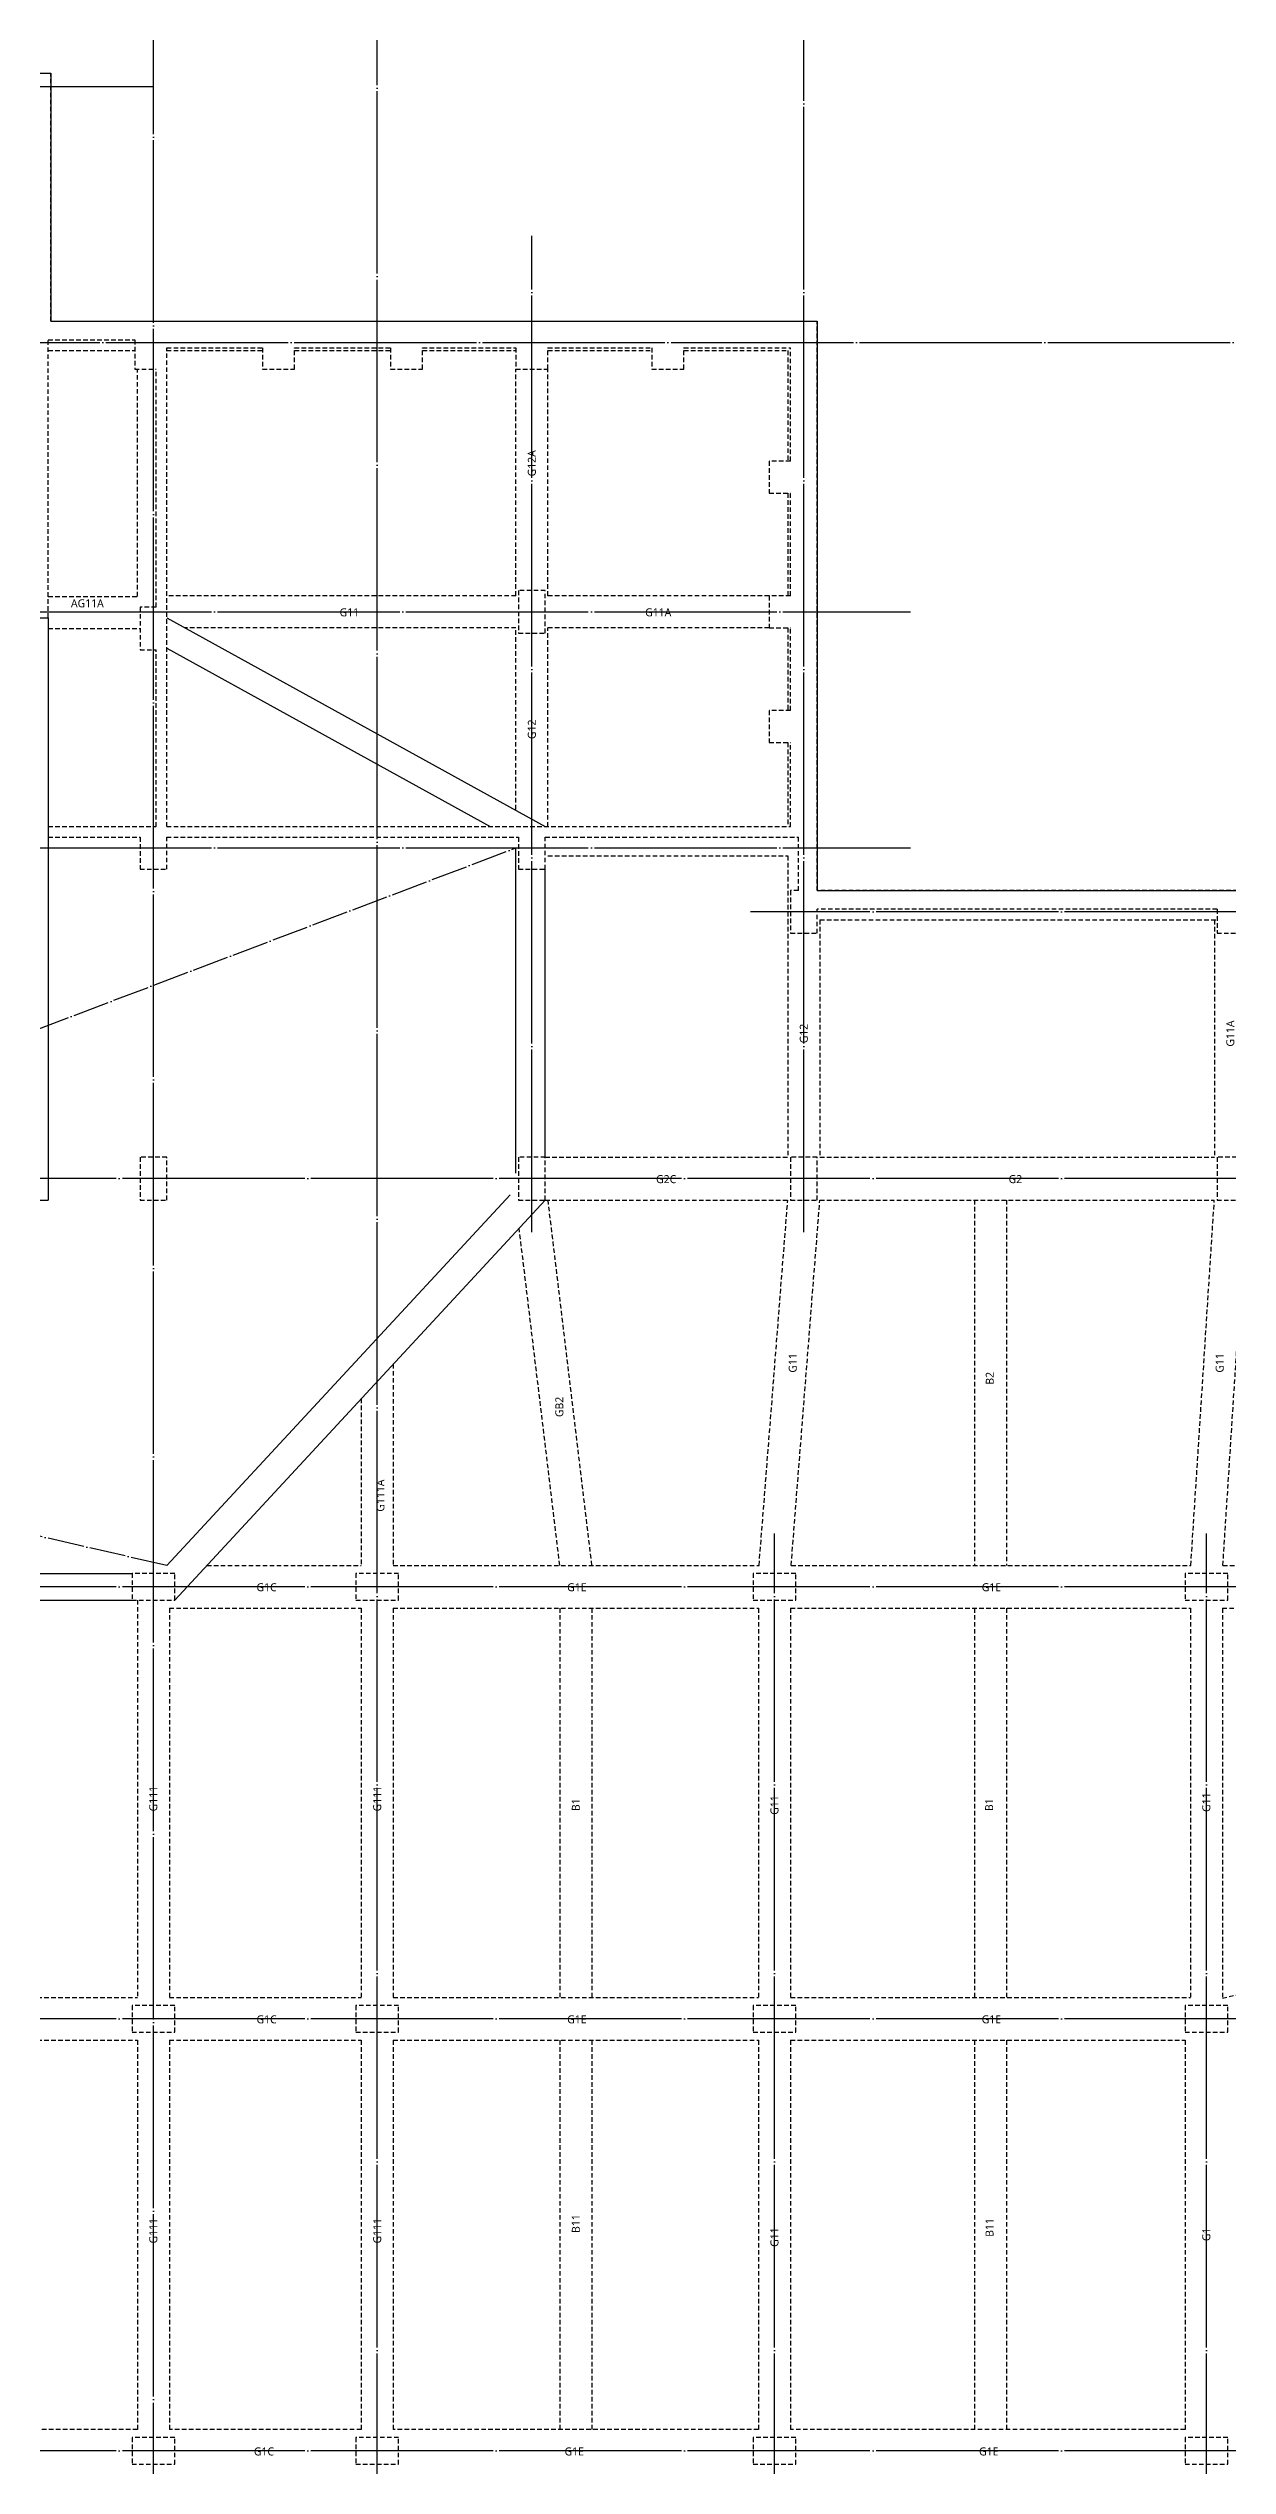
# Model space of a CAD drawing. Header units: millimetres. Extents: x 317501 to 2277231, y -321722 to 1186893.
# Drawn here: x 1598502 to 1620622, y 819803 to 865116 of the extents above; entities that cross this region are included whole.
import ezdxf
from ezdxf.enums import TextEntityAlignment as Align

# ---------------------------------------------------------------- set-up
doc = ezdxf.new("R2010")
doc.units = ezdxf.units.MM
doc.header["$LTSCALE"] = 57
for name, pattern in [('XS-지하주차장$0$CEN', [62, 60, -1, 0, -1]), ('XS-지하주차장$0$DDOT', [14, 12, -1, 0, -1]), ('XS-지하주차장$0$HID', [2.3, 1.5, -0.8])]:
    doc.linetypes.add(name, pattern=pattern)
for name, color, linetype in [('XS-지하주차장$0$B', 9, 'XS-지하주차장$0$HID'), ('XS-지하주차장$0$CEN-P', 14, 'XS-지하주차장$0$CEN'), ('XS-지하주차장$0$EL7', 7, 'Continuous'), ('XS-지하주차장$0$G', 4, 'XS-지하주차장$0$HID'), ('XS-지하주차장$0$GG', 4, 'Continuous'), ('XS-지하주차장$0$OPEN', 9, 'XS-지하주차장$0$DDOT'), ('XS-지하주차장$0$W1-H', 11, 'XS-지하주차장$0$HID'), ('XS-지하주차장$0$W11', 40, 'Continuous'), ('XS-지하주차장$0$WG', 6, 'XS-지하주차장$0$HID')]:
    doc.layers.add(name, color=color, linetype=linetype)
doc.layers.add('XS-지하주차장$0$B-TEXT', color=7, linetype='Continuous', plot=False)
doc.layers.add('XS-지하주차장$0$G-TEXT', color=3, linetype='Continuous', plot=False)
doc.styles.add('XS-지하주차장$0$맑은 고딕', font='malgun.ttf')

# ---------------------------------------------------------------- blocks, each defined once
blk = doc.blocks.new('XS-지하주차장$0$B1-W')
at = {"layer": 'XS-지하주차장$0$W1-H'}
for p, q in [((61055, 134335), (70630, 134335)), ((70630, 129685), (70630, 134335)), ((70630, 129685), (85000, 129685)), ((85000, 119010), (85000, 129685)), ((70580, 129335), (72200, 129335)), ((70580, 124125), (70580, 129335)), ((72200, 129335), (72200, 128785)), ((72800, 129185), (74600, 129185)), ((72800, 120210), (72800, 129185)), ((74600, 129185), (74600, 128785)), ((75200, 129185), (77000, 129185)), ((75200, 128785), (75200, 129185)), ((77000, 129185), (77000, 128785)), ((77600, 129185), (79350, 129185)), ((77600, 128785), (77600, 129185)), ((79350, 129185), (79350, 128785)), ((79950, 129185), (81900, 129185)), ((79950, 128785), (79950, 129185)), ((81900, 129185), (81900, 128785)), ((82500, 129185), (84500, 129185)), ((82500, 128785), (82500, 129185)), ((84500, 127060), (84500, 129185)), ((72200, 128785), (72600, 128785)), ((72600, 124325), (72600, 128785)), ((74600, 128785), (75200, 128785)), ((77000, 128785), (77600, 128785)), ((79350, 128785), (79950, 128785)), ((81900, 128785), (82500, 128785)), ((84500, 127060), (84100, 127060)), ((84100, 127060), (84100, 126460)), ((84100, 126460), (84500, 126460)), ((84500, 124535), (84500, 126460)), ((79900, 124635), (79400, 124635)), ((79400, 124635), (79400, 123835)), ((79900, 123835), (79900, 124635)), ((72600, 124325), (72300, 124325)), ((72300, 124325), (72300, 123525)), ((84500, 124535), (84100, 124535)), ((84100, 124535), (84100, 123935)), ((70580, 124125), (70580, 120210)), ((79400, 123835), (79900, 123835)), ((84100, 123935), (84500, 123935)), ((84500, 122385), (84500, 123935)), ((72300, 123525), (72600, 123525)), ((72600, 120210), (72600, 123525)), ((84500, 122385), (84100, 122385)), ((84100, 122385), (84100, 121785)), ((84100, 121785), (84500, 121785)), ((84500, 120210), (84500, 121785)), ((70580, 120210), (72600, 120210)), ((72800, 120210), (84500, 120210)), ((70580, 120010), (72300, 120010)), ((72300, 120010), (72300, 119410)), ((72800, 120010), (79400, 120010)), ((72800, 119410), (72800, 120010)), ((79400, 120010), (79400, 119410)), ((79900, 120010), (84650, 120010)), ((79900, 119410), (79900, 120010)), ((84650, 119010), (84650, 120010)), ((72300, 119410), (72800, 119410)), ((79400, 119410), (79900, 119410)), ((84650, 119010), (84500, 119010)), ((84500, 119010), (84500, 118210)), ((109144, 119010), (85000, 119010)), ((85000, 118210), (85000, 118660)), ((92500, 118660), (85000, 118660)), ((92500, 118660), (92500, 118210)), ((84500, 118210), (85000, 118210)), ((92500, 118210), (93000, 118210)), ((72800, 114010), (72300, 114010)), ((72300, 114010), (72300, 113210)), ((72800, 113210), (72800, 114010)), ((79900, 114010), (79400, 114010)), ((79400, 114010), (79400, 113210)), ((79900, 113210), (79900, 114010)), ((85000, 114010), (84500, 114010)), ((84500, 114010), (84500, 113210)), ((85000, 113210), (85000, 114010)), ((93000, 114010), (92500, 114010)), ((92500, 114010), (92500, 113210)), ((72300, 113210), (72800, 113210)), ((79400, 113210), (79900, 113210)), ((84500, 113210), (85000, 113210)), ((92500, 113210), (93000, 113210)), ((72150, 106210), (72150, 105710)), ((72950, 106210), (72150, 106210)), ((72950, 105710), (72950, 106210)), ((76350, 106210), (76350, 105710)), ((77150, 106210), (76350, 106210)), ((77150, 105710), (77150, 106210)), ((83800, 106210), (83800, 105710)), ((84600, 106210), (83800, 106210)), ((84600, 105710), (84600, 106210)), ((91900, 106210), (91900, 105710)), ((92700, 106210), (91900, 106210)), ((92700, 105710), (92700, 106210)), ((72150, 105710), (72950, 105710)), ((76350, 105710), (77150, 105710)), ((83800, 105710), (84600, 105710)), ((91900, 105710), (92700, 105710)), ((72150, 98110), (72150, 97610)), ((72950, 98110), (72150, 98110)), ((72950, 97610), (72950, 98110)), ((76350, 98110), (76350, 97610)), ((77150, 98110), (76350, 98110)), ((77150, 97610), (77150, 98110)), ((83800, 98110), (83800, 97610)), ((84600, 98110), (83800, 98110)), ((84600, 97610), (84600, 98110)), ((91900, 98110), (91900, 97610)), ((92700, 98110), (91900, 98110)), ((92700, 97610), (92700, 98110)), ((72150, 97610), (72950, 97610)), ((76350, 97610), (77150, 97610)), ((83800, 97610), (84600, 97610)), ((91900, 97610), (92700, 97610)), ((72150, 90010), (72150, 89510)), ((72950, 90010), (72150, 90010)), ((72950, 89510), (72950, 90010)), ((76350, 90010), (76350, 89510)), ((77150, 90010), (76350, 90010)), ((77150, 89510), (77150, 90010)), ((83800, 90010), (83800, 89510)), ((84600, 90010), (83800, 90010)), ((84600, 89510), (84600, 90010)), ((91900, 90010), (91900, 89510)), ((92700, 90010), (91900, 90010)), ((92700, 89510), (92700, 90010)), ((72150, 89510), (72950, 89510)), ((76350, 89510), (77150, 89510)), ((83800, 89510), (84600, 89510)), ((91900, 89510), (92700, 89510))]:
    blk.add_line(p, q, dxfattribs=at)
blk = doc.blocks.new('XS-지하주차장$0$101')
at = {"layer": 'XS-지하주차장$0$W11'}
for p, q in [((29145, 18575), (29145, 27800)), ((29145, 27800), (40060, 27800)), ((40060, 27500), (40060, 27800)), ((30635, 27500), (29345, 27500)), ((29345, 18275), (29345, 27500)), ((30635, 27500), (30635, 27000)), ((32495, 27500), (32495, 27000)), ((32495, 27500), (35130, 27500)), ((35130, 27500), (35130, 27000)), ((36330, 27500), (37575, 27500)), ((36330, 27500), (36330, 27000)), ((37575, 27500), (37575, 27000)), ((38775, 27500), (38775, 27000)), ((38775, 27500), (40060, 27500)), ((32495, 27000), (30635, 27000)), ((36330, 27000), (35130, 27000)), ((38775, 27000), (37575, 27000)), ((37775, 24570), (36240, 24570)), ((36240, 24570), (36240, 24320)), ((37775, 24570), (37775, 24320)), ((37775, 24320), (36240, 24320)), ((30635, 22175), (30635, 21475)), ((30635, 22175), (32495, 22175)), ((32495, 22175), (32495, 19225)), ((30635, 21475), (31795, 21475)), ((31795, 21475), (31795, 20700)), ((31795, 19925), (31795, 20700)), ((30635, 19225), (30635, 19925)), ((30635, 19925), (31795, 19925)), ((30635, 19225), (32495, 19225)), ((20835, 10415), (20835, 18575)), ((29145, 18575), (20835, 18575)), ((21135, 15875), (21135, 18275)), ((21135, 18275), (23735, 18275)), ((23735, 17670), (23735, 18275)), ((24035, 17670), (24035, 18275)), ((26235, 18275), (24035, 18275)), ((26235, 17675), (26235, 18275)), ((26535, 18275), (28835, 18275)), ((26535, 17675), (26535, 18275)), ((28835, 13375), (28835, 18275)), ((29135, 10725), (29135, 18275)), ((29135, 18275), (29345, 18275)), ((26235, 17675), (26535, 17675)), ((23735, 17670), (24035, 17670)), ((37775, 17080), (36240, 17080)), ((36240, 16830), (36240, 17080)), ((37775, 16830), (36240, 16830)), ((37775, 16830), (37775, 17080)), ((26235, 15165), (26235, 16485)), ((26235, 16485), (26535, 16485)), ((26535, 15165), (26535, 16485)), ((21135, 15875), (23735, 15875)), ((23735, 15875), (23735, 16000)), ((24035, 16000), (23735, 16000)), ((24035, 15575), (24035, 16000)), ((21135, 11025), (21135, 15575)), ((21135, 15575), (24035, 15575)), ((26235, 15165), (26535, 15165)), ((32495, 14660), (30635, 14660)), ((30635, 13860), (30635, 14660)), ((32495, 14110), (32495, 14660)), ((35130, 14110), (35130, 14660)), ((36330, 14660), (35130, 14660)), ((36330, 13860), (36330, 14660)), ((37575, 13860), (37575, 14660)), ((38775, 14660), (37575, 14660)), ((38775, 14110), (38775, 14660)), ((23735, 11025), (23735, 14465)), ((23735, 14465), (24035, 14465)), ((24035, 10725), (24035, 14465)), ((35130, 14110), (32495, 14110)), ((40060, 14110), (38775, 14110)), ((40060, 14110), (40060, 13860)), ((26235, 13075), (26235, 13975)), ((26235, 13975), (26535, 13975)), ((26535, 13375), (26535, 13975)), ((36330, 13860), (30635, 13860)), ((40060, 13860), (37575, 13860)), ((7250, 13475), (0, 13475)), ((0, 13475), (0, 0)), ((300, 13175), (300, 10575)), ((4850, 13175), (300, 13175)), ((4850, 13175), (4850, 11685)), ((6950, 13175), (5150, 13175)), ((5150, 13175), (5150, 11685)), ((6950, 13175), (6950, 10065)), ((7250, 13475), (7250, 10415)), ((26535, 13375), (28835, 13375)), ((26235, 13075), (28835, 13075)), ((28835, 10725), (28835, 13075)), ((4850, 11685), (5150, 11685)), ((21135, 11025), (23735, 11025)), ((37775, 11090), (36240, 11090)), ((36240, 11090), (36240, 10840)), ((37775, 11090), (37775, 10840)), ((5840, 10575), (300, 10575)), ((5840, 10575), (5840, 10275)), ((21135, 10275), (21135, 10725)), ((21135, 10725), (24035, 10725)), ((28835, 10725), (29135, 10725)), ((37775, 10840), (36240, 10840)), ((5840, 10275), (300, 10275)), ((300, 10275), (300, 8925)), ((19235, 10065), (6950, 10065)), ((20835, 10415), (7250, 10415)), ((19235, 10065), (19235, 10275)), ((21135, 10275), (19235, 10275)), ((300, 8925), (1115, 8925)), ((300, 8625), (1115, 8625)), ((300, 8625), (300, 4630)), ((1115, 8625), (1115, 8925)), ((2325, 8625), (2325, 8925)), ((2325, 8925), (3125, 8925)), ((2325, 8625), (3125, 8625)), ((3125, 8925), (3125, 8625)), ((4345, 8925), (4345, 8625)), ((4345, 8925), (5675, 8925)), ((4345, 8625), (5375, 8625)), ((5375, 8625), (5375, 7205)), ((5675, 8925), (5675, 7505)), ((8455, 8925), (7125, 8925)), ((7125, 8925), (7125, 7505)), ((8455, 8625), (7425, 8625)), ((7425, 8625), (7425, 7205)), ((8455, 8925), (8455, 8625)), ((9675, 8925), (9675, 8625)), ((10475, 8925), (9675, 8925)), ((10475, 8625), (9675, 8625)), ((10475, 8625), (10475, 8925)), ((11685, 8625), (11685, 8925)), ((12440, 8925), (11685, 8925)), ((12290, 8625), (11685, 8625)), ((12290, 4630), (12290, 8625)), ((13205, 8925), (12440, 8925)), ((12540, 8625), (12540, 1705)), ((13205, 8625), (12540, 8625)), ((13205, 8925), (13205, 8625)), ((15215, 8925), (14425, 8925)), ((14425, 8925), (14425, 8625)), ((14915, 8625), (14425, 8625)), ((14915, 8625), (14915, 7575)), ((15215, 8925), (15215, 7875)), ((17705, 8925), (18495, 8925)), ((17705, 8925), (17705, 7875)), ((18005, 8625), (18495, 8625)), ((18005, 8625), (18005, 7575)), ((18495, 8925), (18495, 8625)), ((19715, 8925), (20480, 8925)), ((19715, 8925), (19715, 8625)), ((19715, 8625), (20355, 8625)), ((20355, 8625), (20355, 4650)), ((21245, 8925), (20480, 8925)), ((20605, 8625), (20605, 4650)), ((21245, 8625), (20605, 8625)), ((21245, 8925), (21245, 8625)), ((23255, 8925), (22465, 8925)), ((22465, 8925), (22465, 8625)), ((22955, 8625), (22465, 8625)), ((22955, 8625), (22955, 7575)), ((23255, 8925), (23255, 7875)), ((25745, 8925), (26535, 8925)), ((25745, 8925), (25745, 7875)), ((26045, 8625), (26535, 8625)), ((26045, 8625), (26045, 7575)), ((26535, 8925), (26535, 8625)), ((27755, 8925), (28535, 8925)), ((27755, 8925), (27755, 8625)), ((27755, 8625), (28535, 8625)), ((28535, 8925), (28835, 8925)), ((28535, 8625), (28535, 1705)), ((28835, 8925), (28835, 370)), ((30635, 8695), (30635, 7995)), ((30635, 8695), (32495, 8695)), ((32495, 5745), (32495, 8695)), ((2930, 7925), (2930, 7295)), ((2930, 7925), (3180, 7925)), ((3180, 7925), (3180, 7295)), ((9620, 7925), (9620, 7295)), ((9870, 7925), (9620, 7925)), ((9870, 7925), (9870, 7295)), ((16460, 7875), (15215, 7875)), ((16460, 7875), (17705, 7875)), ((24500, 7875), (23255, 7875)), ((24500, 7875), (25745, 7875)), ((30635, 7995), (31795, 7995)), ((31795, 7995), (31795, 7220)), ((2930, 7295), (3180, 7295)), ((5675, 7505), (6400, 7505)), ((7125, 7505), (6400, 7505)), ((9870, 7295), (9620, 7295)), ((16335, 7575), (14915, 7575)), ((16335, 4805), (16335, 7575)), ((16585, 4805), (16585, 7575)), ((16585, 7575), (18005, 7575)), ((24375, 7575), (22955, 7575)), ((24375, 4805), (24375, 7575)), ((24625, 4805), (24625, 7575)), ((24625, 7575), (26045, 7575)), ((35130, 6520), (35130, 7320)), ((36330, 7320), (35130, 7320)), ((36330, 6520), (36330, 7320)), ((37575, 6520), (37575, 7320)), ((38775, 7320), (37575, 7320)), ((38775, 6520), (38775, 7320)), ((5375, 7205), (6275, 7205)), ((6275, 1585), (6275, 7205)), ((6525, 1585), (6525, 7205)), ((7425, 7205), (6525, 7205)), ((31795, 6445), (31795, 7220)), ((30635, 5745), (30635, 6445)), ((30635, 6445), (31795, 6445)), ((36330, 6520), (35130, 6520)), ((38775, 6520), (37575, 6520)), ((30635, 5745), (32495, 5745)), ((300, 4630), (3180, 4630)), ((3180, 4380), (3180, 4630)), ((12290, 4630), (9620, 4630)), ((9620, 4380), (9620, 4630)), ((16335, 4805), (16460, 4805)), ((16585, 4805), (16460, 4805)), ((20355, 4650), (20605, 4650)), ((24375, 4805), (24500, 4805)), ((24625, 4805), (24500, 4805)), ((300, 4380), (3180, 4380)), ((300, 4380), (300, 1585)), ((12290, 4380), (9620, 4380)), ((12290, 1585), (12290, 4380)), ((20355, 3650), (20605, 3650)), ((20355, 3650), (20355, 1705)), ((20605, 3650), (20605, 1705)), ((2930, 2285), (2930, 3520)), ((2930, 3520), (3180, 3520)), ((3180, 2285), (3180, 3520)), ((9620, 2285), (9620, 3520)), ((9870, 3520), (9620, 3520)), ((9870, 2285), (9870, 3520)), ((16335, 1705), (16335, 3305)), ((16335, 3305), (16460, 3305)), ((16585, 3305), (16460, 3305)), ((16585, 1705), (16585, 3305)), ((24375, 1705), (24375, 3305)), ((24375, 3305), (24500, 3305)), ((24625, 3305), (24500, 3305)), ((24625, 1705), (24625, 3305)), ((37775, 3600), (36240, 3600)), ((36240, 3350), (36240, 3600)), ((37775, 3350), (36240, 3350)), ((37775, 3350), (37775, 3600)), ((2930, 2285), (3180, 2285)), ((9870, 2285), (9620, 2285)), ((300, 1585), (1600, 1585)), ((1600, 1285), (1600, 1585)), ((2910, 1585), (3310, 1585)), ((2910, 1285), (2910, 1585)), ((3310, 1285), (3310, 1585)), ((4920, 1585), (6275, 1585)), ((4920, 1285), (4920, 1585)), ((7880, 1585), (6525, 1585)), ((7880, 1285), (7880, 1585)), ((9890, 1585), (9490, 1585)), ((9490, 1285), (9490, 1585)), ((9890, 1285), (9890, 1585)), ((11200, 1285), (11200, 1585)), ((12290, 1585), (11200, 1585)), ((12540, 1705), (13170, 1705)), ((12540, 1405), (12540, 420)), ((12540, 1405), (13170, 1405)), ((13170, 1705), (13170, 1405)), ((14980, 1705), (16335, 1705)), ((14980, 1705), (14980, 1405)), ((14980, 1405), (16335, 1405)), ((16335, 1405), (16335, 420)), ((17940, 1705), (16585, 1705)), ((17940, 1405), (16585, 1405)), ((16585, 1405), (16585, 420)), ((17940, 1705), (17940, 1405)), ((20355, 1705), (19750, 1705)), ((19750, 1705), (19750, 1405)), ((20355, 1405), (19750, 1405)), ((20355, 1405), (20355, 420)), ((20605, 1705), (21210, 1705)), ((20605, 1405), (20605, 420)), ((20605, 1405), (21210, 1405)), ((21210, 1705), (21210, 1405)), ((23020, 1705), (24375, 1705)), ((23020, 1705), (23020, 1405)), ((23020, 1405), (24375, 1405)), ((24375, 1405), (24375, 420)), ((25980, 1705), (24625, 1705)), ((25980, 1405), (24625, 1405)), ((24625, 1405), (24625, 370)), ((25980, 1705), (25980, 1405)), ((28535, 1705), (27790, 1705)), ((27790, 1705), (27790, 1405)), ((28535, 1405), (27790, 1405)), ((28535, 1405), (28535, 370)), ((300, 1285), (1600, 1285)), ((300, 1285), (300, 300)), ((2910, 1285), (3310, 1285)), ((4920, 1285), (6275, 1285)), ((6275, 1285), (6275, 300)), ((7880, 1285), (6525, 1285)), ((6525, 1285), (6525, 300)), ((9890, 1285), (9490, 1285)), ((12290, 1285), (11200, 1285)), ((12290, 1285), (12290, 420)), ((32495, 920), (30635, 920)), ((30635, 370), (30635, 920)), ((32495, 420), (32495, 920)), ((35130, 420), (35130, 920)), ((36330, 920), (35130, 920)), ((36330, 420), (36330, 920)), ((38775, 920), (37575, 920)), ((37575, 420), (37575, 920)), ((38775, 420), (38775, 920)), ((0, 0), (12540, 0)), ((300, 300), (6275, 300)), ((6525, 300), (12240, 300)), ((12240, 420), (12240, 300)), ((12240, 420), (12290, 420)), ((12540, 420), (16335, 420)), ((12540, 120), (12540, 0)), ((12540, 120), (39810, 120)), ((16585, 420), (20355, 420)), ((20605, 420), (24375, 420)), ((24625, 370), (28535, 370)), ((30635, 370), (28835, 370)), ((32495, 420), (35130, 420)), ((36330, 420), (37575, 420)), ((38775, 420), (39560, 420))]:
    blk.add_line(p, q, dxfattribs=at)
for points in [[(36330, 20300), (35130, 20300), (35130, 21100), (36330, 21100)], [(38775, 20300), (37575, 20300), (37575, 21100), (38775, 21100)]]:
    blk.add_lwpolyline(points, close=True, dxfattribs=at)

msp = doc.modelspace()

# ---------------------------------------------------------------- linework, layer by layer
at = {"layer": 'XS-지하주차장$0$B'}
for p, q in [((1608698.8, 836677.6), (1607873.8, 843527.6)), ((1615871.6, 843527.6), (1615871.6, 836677.6)), ((1616471.6, 843527.6), (1616471.6, 836677.6)), ((1608094.4, 836677.6), (1607333, 843000.2)), ((1608096.6, 835877.6), (1608096.6, 828577.6)), ((1608696.6, 835877.6), (1608696.6, 828577.6)), ((1615871.6, 835877.6), (1615871.6, 828577.6)), ((1616471.6, 835877.6), (1616471.6, 828577.6)), ((1608096.6, 827777.6), (1608096.6, 820477.6)), ((1608696.6, 827777.6), (1608696.6, 820477.6)), ((1615871.6, 827777.6), (1615871.6, 820477.6)), ((1616471.6, 827777.6), (1616471.6, 820477.6))]:
    msp.add_line(p, q, dxfattribs=at)
at = {"layer": 'XS-지하주차장$0$CEN-P'}
for p, q in [((1600471.6, 778687.6), (1600471.6, 904517.6)), ((1604671.6, 786677.6), (1604671.6, 904517.6)), ((1612671.6, 842927.6), (1612671.6, 904517.6)), ((1587271.6, 864402.6), (1600471.6, 864402.6)), ((1588976.6, 859602.6), (1716401.6, 859602.6)), ((1598141.6, 850127.6), (1614671.6, 850127.6)), ((1716401.6, 848927.6), (1611671.6, 848927.6)), ((1716401.6, 843927.6), (1492421.6, 843927.6)), ((1716401.6, 836277.6), (1492421.6, 836277.6)), ((1716401.6, 828177.6), (1593771.6, 828177.6)), ((1716401.6, 820077.6), (1492421.6, 820077.6))]:
    msp.add_line(p, q, dxfattribs=at)
at = {"layer": 'XS-지하주차장$0$CEN-P', "color": 124}
for p, q in [((1607571.6, 842927.6), (1607571.6, 861602.6)), ((1598141.6, 854552.6), (1614671.6, 854552.6))]:
    msp.add_line(p, q, dxfattribs=at)
at = {"layer": 'XS-지하주차장$0$CEN-P', "color": 181}
for p, q in [((1612121.6, 786677.6), (1612121.6, 837277.6)), ((1620221.6, 786677.6), (1620221.6, 837277.6))]:
    msp.add_line(p, q, dxfattribs=at)
at = {"layer": 'XS-지하주차장$0$EL7'}
msp.add_lwpolyline([(1581116.6, 864652.6), (1598551.6, 864652.6), (1598551.6, 860002.6), (1612921.6, 860002.6), (1612921.6, 849327.6), (1637065.4, 849327.6)], dxfattribs=at)
at = {"layer": 'XS-지하주차장$0$G'}
for p, q in [((1607271.6, 854852.6), (1607271.6, 859102.6)), ((1607871.6, 854852.6), (1607871.6, 859102.6)), ((1598501.6, 854842.6), (1600171.6, 854842.6)), ((1607271.6, 854852.6), (1600721.6, 854852.6)), ((1612021.6, 854852.6), (1607871.6, 854852.6)), ((1598501.6, 854242.6), (1600221.6, 854242.6)), ((1607271.6, 854252.6), (1601066.2, 854252.6)), ((1607271.6, 850847.1), (1607271.6, 854252.6)), ((1612021.6, 854252.6), (1607871.6, 854252.6)), ((1607871.6, 850527.6), (1607871.6, 854252.6)), ((1612371.6, 848777.6), (1612371.6, 844327.6)), ((1612971.6, 848777.6), (1612971.6, 844327.6)), ((1620371.6, 848777.6), (1620371.6, 844327.6)), ((1607821.6, 844327.6), (1612371.6, 844327.6)), ((1612971.6, 844327.6), (1620371.6, 844327.6)), ((1607821.6, 843527.6), (1612370.7, 843527.6)), ((1611832.5, 836677.6), (1612370.7, 843527.6)), ((1612434.3, 836677.6), (1612972.5, 843527.6)), ((1612972.5, 843527.6), (1620371, 843527.6)), ((1619930.6, 836677.6), (1620371, 843527.6)), ((1620531.9, 836677.6), (1620972.2, 843527.6)), ((1604971.6, 840452), (1604971.6, 836677.6)), ((1604371.6, 839804.5), (1604371.6, 836677.6)), ((1601473.9, 836677.6), (1604371.6, 836677.6)), ((1604971.6, 836677.6), (1611832.5, 836677.6)), ((1612434.3, 836677.6), (1619930.6, 836677.6)), ((1620531.9, 836677.6), (1628028.7, 836677.6)), ((1600171.6, 836027.6), (1600171.6, 828577.6)), ((1600771.6, 835877.6), (1604371.6, 835877.6)), ((1600771.6, 835877.6), (1600771.6, 828577.6)), ((1604371.6, 835877.6), (1604371.6, 828577.6)), ((1604971.6, 835877.6), (1611821.6, 835877.6)), ((1604971.6, 835877.6), (1604971.6, 828577.6)), ((1611821.6, 835877.6), (1611821.6, 828577.6)), ((1612421.6, 835877.6), (1619921.6, 835877.6)), ((1612421.6, 835877.6), (1612421.6, 828577.6)), ((1619921.6, 835877.6), (1619921.6, 828577.6)), ((1620521.6, 835877.6), (1620521.6, 828565.1)), ((1620521.6, 835877.6), (1628021.6, 835877.6)), ((1620521.6, 828565.1), (1628021.6, 830260.3)), ((1595671.6, 828577.6), (1600171.6, 828577.6)), ((1600771.6, 828577.6), (1604371.6, 828577.6)), ((1604971.6, 828577.6), (1611821.6, 828577.6)), ((1612421.6, 828577.6), (1619921.6, 828577.6)), ((1595671.6, 827777.6), (1600171.6, 827777.6)), ((1600171.6, 827777.6), (1600171.6, 820477.6)), ((1600771.6, 827777.6), (1600771.6, 820477.6)), ((1600771.6, 827777.6), (1604371.6, 827777.6)), ((1604371.6, 827777.6), (1604371.6, 820477.6)), ((1604971.6, 827777.6), (1604971.6, 820477.6)), ((1604971.6, 827777.6), (1611821.6, 827777.6)), ((1611821.6, 827777.6), (1611821.6, 820477.6)), ((1612421.6, 827777.6), (1612421.6, 820477.6)), ((1612421.6, 827777.6), (1619821.6, 827777.6)), ((1619821.6, 827777.6), (1619821.6, 820477.6)), ((1600171.6, 820477.6), (1595671.6, 820477.6)), ((1604371.6, 820477.6), (1600771.6, 820477.6)), ((1611821.6, 820477.6), (1604971.6, 820477.6)), ((1619821.6, 820477.6), (1612421.6, 820477.6))]:
    msp.add_line(p, q, dxfattribs=at)
at = {"layer": 'XS-지하주차장$0$GG'}
for p, q in [((1600721.6, 854442.6), (1607821.6, 850527.6)), ((1600721.6, 853871.6), (1606786.1, 850527.6)), ((1607271.6, 844027.6), (1607271.6, 850127.6)), ((1607821.6, 844327.6), (1607821.6, 849727.6)), ((1600721.6, 836674.9), (1607164.4, 843627.6)), ((1600871.6, 836027.6), (1607821.6, 843527.6)), ((1595671.6, 836527.6), (1600071.6, 836527.6)), ((1595671.6, 836027.6), (1600071.6, 836027.6))]:
    msp.add_line(p, q, dxfattribs=at)
at = {"layer": 'XS-지하주차장$0$OPEN'}
for p, q in [((1571371.6, 836527.6), (1607271.6, 850127.6)), ((1600721.6, 836674.9), (1571121.6, 843527.6))]:
    msp.add_line(p, q, dxfattribs=at)
at = {"layer": 'XS-지하주차장$0$WG'}
for p, q in [((1598501.6, 859452.6), (1600121.6, 859452.6)), ((1600721.6, 859452.6), (1602521.6, 859452.6)), ((1603121.6, 859452.6), (1604921.6, 859452.6)), ((1605521.6, 859452.6), (1607271.6, 859452.6)), ((1607871.6, 859452.6), (1609821.6, 859452.6)), ((1610421.6, 859452.6), (1612371.6, 859452.6)), ((1612371.6, 859452.6), (1612371.6, 857377.6)), ((1600171.6, 854842.6), (1600171.6, 859102.6)), ((1612371.6, 856777.6), (1612371.6, 854852.6)), ((1612371.6, 854252.6), (1612371.6, 852702.6)), ((1612371.6, 852102.6), (1612371.6, 850527.6)), ((1607871.6, 849977.6), (1612371.6, 849977.6)), ((1612371.6, 849977.6), (1612371.6, 848777.6)), ((1612971.6, 848777.6), (1620421.6, 848777.6))]:
    msp.add_line(p, q, dxfattribs=at)

# ---------------------------------------------------------------- block references
at = {"layer": 'XS-지하주차장$0$W1-H'}
msp.add_blockref('XS-지하주차장$0$B1-W', (1527921.6, 730317.6), dxfattribs=at)
at = {"layer": 'XS-지하주차장$0$W11', "rotation": 270}
msp.add_blockref('XS-지하주차장$0$101', (1570701.6, 883587.6), dxfattribs=at)

# ---------------------------------------------------------------- texts
at = {"layer": 'XS-지하주차장$0$B-TEXT', "color": 0, "style": 'XS-지하주차장$0$맑은 고딕'}
for s, p in [('G12A', (1607570.3, 857337.3)), ('G12', (1607570.3, 852350.7)), ('G12', (1612670.3, 846647.9)), ('G11A', (1620670.3, 846647.9)), ('G11', (1612463, 840474)), ('G11', (1620471, 840474)), ('B2', (1616158.9, 840185.6)), ('GB2', (1608086, 839649.3)), ('G111A', (1604729.9, 837986.5)), ('G111', (1600470.3, 832305.9)), ('G111', (1604670.3, 832305.9)), ('B1', (1608395.3, 832192.1)), ('G11', (1612120.3, 832185.9)), ('B1', (1616147.4, 832192.1)), ('G11', (1620220.3, 832238.2)), ('G111', (1600470.3, 824205.9)), ('G111', (1604670.3, 824205.9)), ('B11', (1608395.3, 824339.7)), ('B11', (1616154.6, 824267.1)), ('G11', (1612120.3, 824085.9)), ('G1', (1620220.3, 824138.2))]:
    msp.add_text(s, height=150, rotation=90, dxfattribs=at).set_placement(p, align=Align.MIDDLE_CENTER)
at = {"layer": 'XS-지하주차장$0$G-TEXT', "color": 3, "style": 'XS-지하주차장$0$맑은 고딕'}
for s, p in [('AG11A', (1599233.9, 854713)), ('G11', (1604147.5, 854544)), ('G11A', (1609941.1, 854544)), ('G2C', (1610089.9, 843919)), ('G2', (1616639.9, 843919)), ('G1C', (1602595.5, 836269)), ('G1E', (1608414.9, 836269)), ('G1E', (1616189.9, 836269)), ('G1C', (1602595.5, 828169)), ('G1E', (1608414.9, 828169)), ('G1E', (1616189.9, 828169)), ('G1C', (1602545.5, 820069)), ('G1E', (1608364.9, 820069)), ('G1E', (1616139.9, 820069))]:
    msp.add_text(s, height=150, dxfattribs=at).set_placement(p, align=Align.MIDDLE_CENTER)

doc.saveas('drawing.dxf')
